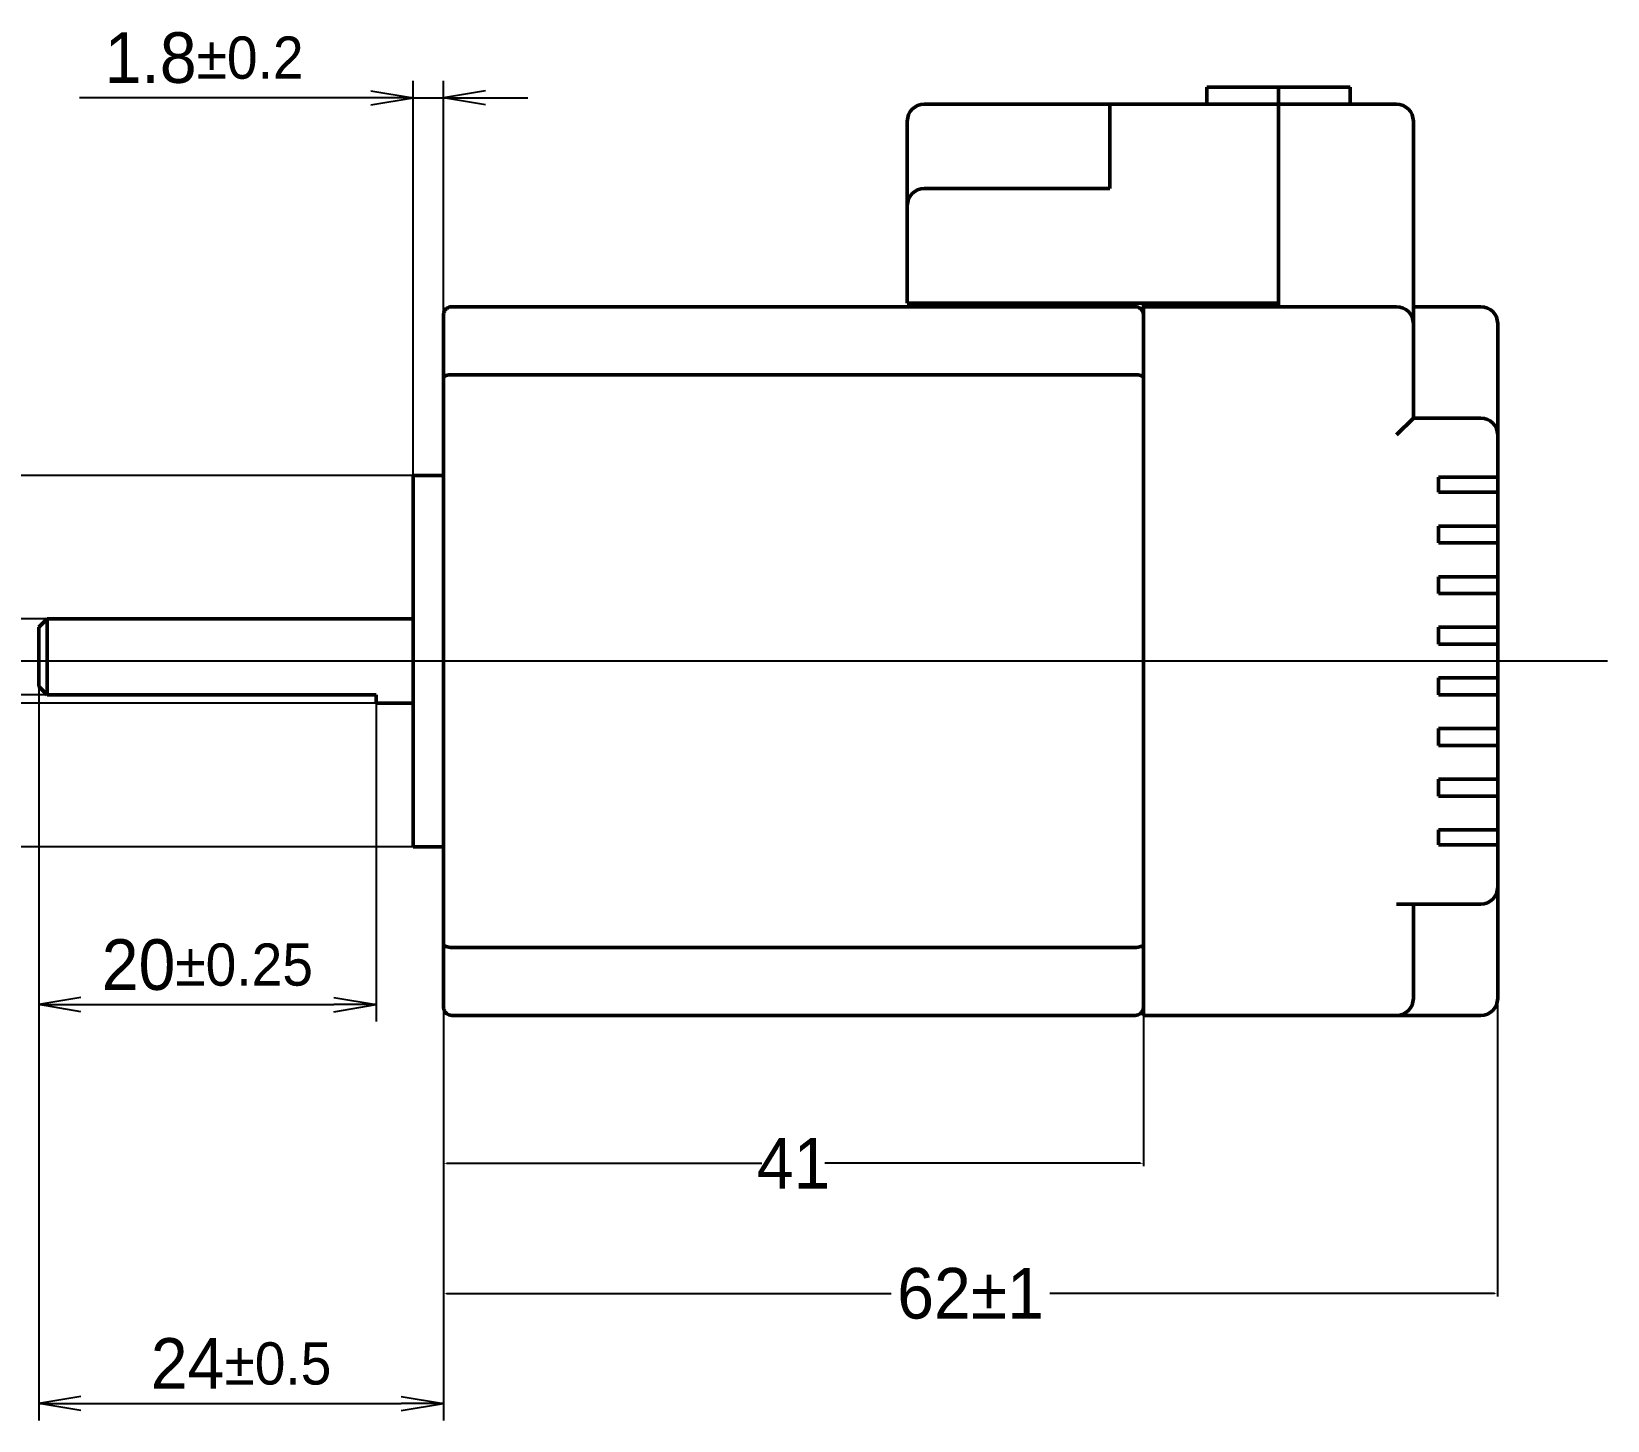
# Model space of a CAD drawing. Header units: millimetres. Extents: x -489 to 466, y -79 to 257.
# Drawn here: x -329.3 to -235.8, y 49.3 to 131.6 of the extents above; entities that cross this region are included whole.
import ezdxf

# ---------------------------------------------------------------- set-up
doc = ezdxf.new("R2010")
doc.units = ezdxf.units.MM
doc.layers.add('외형선(ISO)', color=7, linetype='Continuous', lineweight=50)
doc.layers.add('중심선(ISO)', color=7, linetype='Continuous', lineweight=25)
doc.layers.add('치수(ISO)', color=1, linetype='Continuous', lineweight=25, true_color=0xff0000)
doc.styles.get("Standard").update_dxf_attribs({"font": ''})
doc.styles.add('레이블 문자 (JIS)', font='')
doc.styles.get('Standard').set_extended_font_data('Gulim')
doc.styles.get('레이블 문자 (JIS)').set_extended_font_data('Gulim')
doc.dimstyles.get("Standard").update_dxf_attribs({"dimtxt": 0.18, "dimasz": 0.18, "dimexe": 0.18, "dimexo": 0.0625, "dimgap": 0.09, "dimtad": 0, "dimtih": 1, "dimtoh": 1, "dimdec": 4, "dimzin": 0, "dimdsep": 46, "dimtxsty": 'Standard', "dimcen": 0.09, "dimadec": 0, "dimazin": 0, "dimtfac": 1, "dimtdec": 4, "dimtofl": 0, "dimtmove": 0, "dimatfit": 3, "dimfxl": 1, "dimtolj": 1, "dimtzin": 0, "dimarcsym": 0})
doc.dimstyles.new('복사 대상기본값 (JIS)', dxfattribs={"dimtxt": 3, "dimasz": 2.5, "dimexe": 1, "dimexo": 0, "dimgap": 0.8, "dimtad": 1, "dimdsep": 46, "dimtxsty": '레이블 문자 (JIS)', "dimblk": 'OPEN', "dimcen": 0.09, "dimdle": 10, "dimclrd": 256, "dimclre": 256, "dimclrt": 256, "dimadec": 0, "dimazin": 2, "dimtfac": 0.833333, "dimtmove": 0, "dimatfit": 3, "dimldrblk": 'OPEN', "dimfxl": 1, "dimtolj": 1, "dimtzin": 0, "dimlwd": -1, "dimlwe": -1, "dimarcsym": 0})

# ---------------------------------------------------------------- blocks, each defined once
blk = doc.blocks.new('_Open')
at = {"color": 0, "linetype": 'ByBlock', "lineweight": -2}
for p, q in [((-1, 0.167), (0, 0)), ((-1, -0.167), (0, 0)), ((0, 0), (-1, 0))]:
    blk.add_line(p, q, dxfattribs=at)
blk = doc.blocks.new('*D19')
at = {"layer": 'Defpoints', "color": 0}
for p in [(-328.834, 92.777), (-304.834, 73.777), (-304.834, 50.273)]:
    blk.add_point(p, dxfattribs=at)
at = {"layer": '치수(ISO)', "color": 0}
for p, q in [((-328.834, 92.777), (-328.834, 49.273)), ((-304.834, 73.777), (-304.834, 49.273)), ((-326.334, 50.273), (-307.334, 50.273))]:
    blk.add_line(p, q, dxfattribs=at)
at = {"layer": '치수(ISO)', "color": 0, "linetype": 'ByBlock', "xscale": 2.5, "yscale": 2.5, "zscale": 2.5, "rotation": 180}
blk.add_blockref('_Open', (-328.834, 50.273), dxfattribs=at)
at = {"layer": '치수(ISO)', "color": 0, "linetype": 'ByBlock', "xscale": 2.5, "yscale": 2.5, "zscale": 2.5}
blk.add_blockref('_Open', (-304.834, 50.273), dxfattribs=at)
at = {"layer": '치수(ISO)', "color": 0, "insert": (-316.834, 54.153), "char_height": 3, "attachment_point": 2, "style": '레이블 문자 (JIS)'}
blk.add_mtext('\\A1;24{\\H2.500000;%%p0.5}', dxfattribs=at)
blk = doc.blocks.new('*D20')
at = {"layer": 'Defpoints', "color": 0}
for p in [(-328.834, 92.777), (-308.834, 91.777), (-308.834, 73.915)]:
    blk.add_point(p, dxfattribs=at)
at = {"layer": '치수(ISO)', "color": 0}
for p, q in [((-328.834, 92.777), (-328.834, 72.915)), ((-308.834, 91.777), (-308.834, 72.915)), ((-326.334, 73.915), (-311.334, 73.915))]:
    blk.add_line(p, q, dxfattribs=at)
at = {"layer": '치수(ISO)', "color": 0, "linetype": 'ByBlock', "xscale": 2.5, "yscale": 2.5, "zscale": 2.5, "rotation": 180}
blk.add_blockref('_Open', (-328.834, 73.915), dxfattribs=at)
at = {"layer": '치수(ISO)', "color": 0, "linetype": 'ByBlock', "xscale": 2.5, "yscale": 2.5, "zscale": 2.5}
blk.add_blockref('_Open', (-308.834, 73.915), dxfattribs=at)
at = {"layer": '치수(ISO)', "color": 0, "insert": (-318.834, 77.791), "char_height": 3, "attachment_point": 2, "style": '레이블 문자 (JIS)'}
blk.add_mtext('\\A1;20{\\H2.500000;%%p0.25}', dxfattribs=at)
blk = doc.blocks.new('*D21')
at = {"layer": 'Defpoints', "color": 0}
for p in [(-304.834, 127.655), (-304.834, 114.777), (-306.634, 105.277)]:
    blk.add_point(p, dxfattribs=at)
at = {"layer": '치수(ISO)', "color": 0}
for p, q in [((-306.634, 105.277), (-306.634, 128.655)), ((-304.834, 114.777), (-304.834, 128.655)), ((-309.134, 127.655), (-326.42, 127.655)), ((-306.634, 127.655), (-304.834, 127.655)), ((-302.334, 127.655), (-299.834, 127.655))]:
    blk.add_line(p, q, dxfattribs=at)
at = {"layer": '치수(ISO)', "color": 0, "linetype": 'ByBlock', "xscale": 2.5, "yscale": 2.5, "zscale": 2.5}
blk.add_blockref('_Open', (-306.634, 127.655), dxfattribs=at)
at = {"layer": '치수(ISO)', "color": 0, "linetype": 'ByBlock', "xscale": 2.5, "yscale": 2.5, "zscale": 2.5, "rotation": 180}
blk.add_blockref('_Open', (-304.834, 127.655), dxfattribs=at)
at = {"layer": '치수(ISO)', "color": 0, "insert": (-319.027, 131.539), "char_height": 3, "attachment_point": 2, "style": '레이블 문자 (JIS)'}
blk.add_mtext('\\A1;1.8{\\H2.500000;%%p0.2}', dxfattribs=at)
blk = doc.blocks.new('*D22')
at = {"layer": 'Defpoints', "color": 0}
for p in [(-306.634, 105.277), (-350.015, 83.277), (-306.634, 83.277)]:
    blk.add_point(p, dxfattribs=at)
at = {"layer": '치수(ISO)', "color": 0}
for p, q in [((-306.634, 105.277), (-351.015, 105.277)), ((-350.015, 102.777), (-350.015, 85.777)), ((-306.634, 83.277), (-351.015, 83.277))]:
    blk.add_line(p, q, dxfattribs=at)
at = {"layer": '치수(ISO)', "color": 0, "linetype": 'ByBlock', "xscale": 2.5, "yscale": 2.5, "zscale": 2.5}
for p, rotation in [((-350.015, 105.277), 90), ((-350.015, 83.277), 270)]:
    blk.add_blockref('_Open', p, dxfattribs=dict(at, rotation=rotation))
at = {"layer": '치수(ISO)', "color": 0, "insert": (-357.547, 94.277), "char_height": 3, "attachment_point": 2, "rotation": 90, "style": '레이블 문자 (JIS)'}
blk.add_mtext('\\A1;{\\fAIGDT|b0|i0;\\ln}\\fGulim|b0|i0;22{\\H2.500000;\\S 0.00^ -0.05;}', dxfattribs=at)
blk = doc.blocks.new('*D23')
at = {"layer": 'Defpoints', "color": 0}
for p in [(-328.334, 96.777), (-333.779, 92.277), (-328.334, 92.277)]:
    blk.add_point(p, dxfattribs=at)
at = {"layer": '치수(ISO)', "color": 0}
for p, q in [((-333.779, 99.277), (-333.779, 122.14)), ((-328.334, 96.777), (-334.779, 96.777)), ((-333.779, 96.777), (-333.779, 92.277)), ((-328.334, 92.277), (-334.779, 92.277)), ((-333.779, 89.777), (-333.779, 87.277))]:
    blk.add_line(p, q, dxfattribs=at)
at = {"layer": '치수(ISO)', "color": 0, "linetype": 'ByBlock', "xscale": 2.5, "yscale": 2.5, "zscale": 2.5}
for p, rotation in [((-333.779, 96.777), 270), ((-333.779, 92.277), 90)]:
    blk.add_blockref('_Open', p, dxfattribs=dict(at, rotation=rotation))
at = {"layer": '치수(ISO)', "color": 0, "insert": (-340.617, 115.028), "char_height": 3, "attachment_point": 2, "rotation": 90, "style": '레이블 문자 (JIS)'}
blk.add_mtext('\\A1;4.5{\\H2.500000;\\S 0.0^ -0.1;}', dxfattribs=at)
blk = doc.blocks.new('*D24')
at = {"layer": 'Defpoints', "color": 0}
for p in [(-328.334, 96.777), (-342.303, 91.777), (-308.834, 91.777)]:
    blk.add_point(p, dxfattribs=at)
at = {"layer": '치수(ISO)', "color": 0}
for p, q in [((-342.303, 99.277), (-342.303, 125.946)), ((-328.334, 96.777), (-343.303, 96.777)), ((-342.303, 96.777), (-342.303, 91.777)), ((-308.834, 91.777), (-343.303, 91.777)), ((-342.303, 89.277), (-342.303, 86.777))]:
    blk.add_line(p, q, dxfattribs=at)
at = {"layer": '치수(ISO)', "color": 0, "linetype": 'ByBlock', "xscale": 2.5, "yscale": 2.5, "zscale": 2.5}
for p, rotation in [((-342.303, 96.777), 270), ((-342.303, 91.777), 90)]:
    blk.add_blockref('_Open', p, dxfattribs=dict(at, rotation=rotation))
at = {"layer": '치수(ISO)', "color": 0, "insert": (-349.842, 117.036), "char_height": 3, "attachment_point": 2, "rotation": 90, "style": '레이블 문자 (JIS)'}
blk.add_mtext('\\A1;{\\fAIGDT|b0|i0;\\ln}\\fGulim|b0|i0;5{\\H2.500000;\\S 0.000^ -0.012;}', dxfattribs=at)
blk = doc.blocks.new('*D54')
at = {"color": 0, "lineweight": -2}
for p, q in [((-304.834, 94.215), (-304.834, 64.334)), ((-263.334, 94.215), (-263.334, 64.334)), ((-304.654, 64.514), (-285.952, 64.514)), ((-263.514, 64.514), (-282.217, 64.514))]:
    blk.add_line(p, q, dxfattribs=at)
at = {"color": 0}
for points in [[(-304.654, 64.544), (-304.654, 64.484), (-304.834, 64.514)], [(-263.514, 64.484), (-263.514, 64.544), (-263.334, 64.514)]]:
    blk.add_solid(points, dxfattribs=at)
at = {"layer": 'Defpoints', "color": 0}
for p in [(-304.834, 94.277), (-263.334, 94.277), (-263.334, 64.514)]:
    blk.add_point(p, dxfattribs=at)
at = {"color": 0, "insert": (-284.084, 64.514), "char_height": 3, "attachment_point": 5}
blk.add_mtext('\\A1;\\A1;41', dxfattribs=at)
blk = doc.blocks.new('*D55')
at = {"color": 0, "lineweight": -2}
for p, q in [((-242.337, 74.135), (-242.337, 56.612)), ((-304.834, 73.639), (-304.834, 56.612)), ((-304.654, 56.792), (-278.286, 56.792)), ((-242.517, 56.792), (-268.886, 56.792))]:
    blk.add_line(p, q, dxfattribs=at)
at = {"color": 0}
for points in [[(-304.654, 56.822), (-304.654, 56.762), (-304.834, 56.792)], [(-242.517, 56.762), (-242.517, 56.822), (-242.337, 56.792)]]:
    blk.add_solid(points, dxfattribs=at)
at = {"layer": 'Defpoints', "color": 0}
for p in [(-242.337, 74.197), (-304.834, 73.701), (-242.337, 56.792)]:
    blk.add_point(p, dxfattribs=at)
at = {"color": 0, "insert": (-273.586, 56.792), "char_height": 3, "attachment_point": 5}
blk.add_mtext('\\A1;\\A1;62%%P1', dxfattribs=at)

msp = doc.modelspace()

# ---------------------------------------------------------------- linework, layer by layer
at = {"layer": '외형선(ISO)', "color": 0}
for p, q in [((-259.58423, 128.27717), (-255.33423, 128.27717)), ((-259.58423, 128.27717), (-259.58423, 127.27717)), ((-255.33423, 128.27717), (-255.33423, 127.27717)), ((-251.08423, 128.27717), (-255.33423, 128.27717)), ((-255.33423, 127.27717), (-255.33423, 128.27717)), ((-251.08423, 127.27717), (-251.08423, 128.27717)), ((-265.33423, 127.27717), (-276.33423, 127.27717)), ((-265.33423, 126.27717), (-265.33423, 127.27717)), ((-255.33423, 127.27717), (-265.33423, 127.27717)), ((-248.33423, 127.27717), (-255.33423, 127.27717)), ((-255.33423, 126.27717), (-255.33423, 127.27717)), ((-255.33423, 127.27717), (-255.33423, 126.27717)), ((-277.33423, 126.27717), (-277.33423, 123.27717)), ((-265.33423, 126.27717), (-265.33423, 122.27717)), ((-255.33423, 126.27717), (-255.33423, 115.37717)), ((-255.33423, 126.27717), (-255.33423, 115.47717)), ((-247.33423, 114.27717), (-247.33423, 126.27717)), ((-277.33423, 123.27717), (-277.33423, 121.27717)), ((-265.33423, 122.27717), (-276.33423, 122.27717)), ((-277.33423, 121.27717), (-277.33423, 115.47717)), ((-304.33423, 115.27717), (-263.83423, 115.27717)), ((-276.33423, 115.47717), (-277.33423, 115.47717)), ((-276.33423, 115.47717), (-255.33423, 115.47717)), ((-274.33423, 115.47717), (-274.33423, 115.27717)), ((-265.33423, 115.27717), (-265.33423, 115.47717)), ((-255.33423, 115.37717), (-263.33423, 115.37717)), ((-263.33423, 115.37717), (-263.33423, 115.27717)), ((-248.33423, 115.27717), (-263.33423, 115.27717)), ((-263.33423, 110.27717), (-263.33423, 115.27717)), ((-243.33423, 115.27717), (-247.33423, 115.27717)), ((-304.83423, 111.07003), (-304.83423, 114.77717)), ((-247.33423, 114.27717), (-247.33423, 110.27717)), ((-242.33423, 110.67717), (-242.33423, 114.27717)), ((-304.33423, 111.24774), (-263.83423, 111.24774)), ((-304.83423, 111.07003), (-304.83423, 77.48432)), ((-263.33423, 78.27717), (-263.33423, 110.27717)), ((-247.33423, 108.67717), (-247.33423, 110.27717)), ((-242.33423, 107.67717), (-242.33423, 110.67717)), ((-248.33423, 107.67717), (-247.33423, 108.67717)), ((-243.33423, 108.67717), (-247.33423, 108.67717)), ((-242.33423, 105.17717), (-242.33423, 107.67717)), ((-306.63423, 83.27717), (-306.63423, 105.27717)), ((-304.83423, 105.27717), (-306.63423, 105.27717)), ((-245.83423, 104.27717), (-245.83423, 105.17717)), ((-245.83423, 105.17717), (-243.33423, 105.17717)), ((-242.33423, 105.17717), (-243.33423, 105.17717)), ((-242.33423, 105.17717), (-242.33423, 104.27717)), ((-243.33423, 104.27717), (-245.83423, 104.27717)), ((-243.33423, 104.27717), (-242.33423, 104.27717)), ((-242.33423, 102.27717), (-242.33423, 104.27717)), ((-243.33423, 102.27717), (-245.83423, 102.27717)), ((-245.83423, 101.27717), (-245.83423, 102.27717)), ((-242.33423, 102.27717), (-243.33423, 102.27717)), ((-242.33423, 102.27717), (-242.33423, 101.27717)), ((-243.33423, 101.27717), (-245.83423, 101.27717)), ((-243.33423, 101.27717), (-242.33423, 101.27717)), ((-242.33423, 99.27717), (-242.33423, 101.27717)), ((-245.83423, 98.27717), (-245.83423, 99.27717)), ((-243.33423, 99.27717), (-245.83423, 99.27717)), ((-242.33423, 99.27717), (-243.33423, 99.27717)), ((-242.33423, 99.27717), (-242.33423, 98.27717)), ((-243.33423, 98.27717), (-245.83423, 98.27717)), ((-243.33423, 98.27717), (-242.33423, 98.27717)), ((-242.33423, 96.27717), (-242.33423, 98.27717)), ((-328.83423, 96.27717), (-328.33423, 96.77717)), ((-328.83423, 92.77717), (-328.83423, 96.27717)), ((-328.33423, 92.27717), (-328.33423, 96.77717)), ((-306.63423, 96.77717), (-328.33423, 96.77717)), ((-245.83423, 95.27717), (-245.83423, 96.27717)), ((-243.33423, 96.27717), (-245.83423, 96.27717)), ((-242.33423, 96.27717), (-243.33423, 96.27717)), ((-242.33423, 96.27717), (-242.33423, 95.27717)), ((-243.33423, 95.27717), (-245.83423, 95.27717)), ((-243.33423, 95.27717), (-242.33423, 95.27717)), ((-242.33423, 93.27717), (-242.33423, 95.27717)), ((-328.83423, 92.77717), (-328.33423, 92.27717)), ((-245.83423, 92.27717), (-245.83423, 93.27717)), ((-243.33423, 93.27717), (-245.83423, 93.27717)), ((-242.33423, 93.27717), (-243.33423, 93.27717)), ((-242.33423, 93.27717), (-242.33423, 92.27717)), ((-328.33423, 92.27717), (-308.83423, 92.27717)), ((-308.83423, 91.77717), (-308.83423, 92.27717)), ((-306.63423, 91.77717), (-308.83423, 91.77717)), ((-243.33423, 92.27717), (-245.83423, 92.27717)), ((-243.33423, 92.27717), (-242.33423, 92.27717)), ((-242.33423, 90.27717), (-242.33423, 92.27717)), ((-245.83423, 89.27717), (-245.83423, 90.27717)), ((-243.33423, 90.27717), (-245.83423, 90.27717)), ((-242.33423, 90.27717), (-243.33423, 90.27717)), ((-242.33423, 90.27717), (-242.33423, 89.27717)), ((-243.33423, 89.27717), (-245.83423, 89.27717)), ((-243.33423, 89.27717), (-242.33423, 89.27717)), ((-242.33423, 87.27717), (-242.33423, 89.27717)), ((-245.83423, 86.27717), (-245.83423, 87.27717)), ((-243.33423, 87.27717), (-245.83423, 87.27717)), ((-242.33423, 87.27717), (-243.33423, 87.27717)), ((-242.33423, 87.27717), (-242.33423, 86.27717)), ((-243.33423, 86.27717), (-245.83423, 86.27717)), ((-243.33423, 86.27717), (-242.33423, 86.27717)), ((-242.33423, 84.27717), (-242.33423, 86.27717)), ((-245.83423, 83.37717), (-245.83423, 84.27717)), ((-243.33423, 84.27717), (-245.83423, 84.27717)), ((-242.33423, 84.27717), (-243.33423, 84.27717)), ((-242.33423, 84.27717), (-242.33423, 83.37717)), ((-304.83423, 83.27717), (-306.63423, 83.27717)), ((-243.33423, 83.37717), (-245.83423, 83.37717)), ((-243.33423, 83.37717), (-242.33423, 83.37717)), ((-242.33423, 80.87717), (-242.33423, 83.37717)), ((-242.33423, 77.87717), (-242.33423, 80.87717)), ((-248.33423, 79.87717), (-243.33423, 79.87717)), ((-247.33423, 78.27717), (-247.33423, 79.87717)), ((-263.33423, 73.27717), (-263.33423, 78.27717)), ((-247.33423, 78.27717), (-247.33423, 74.27717)), ((-242.33423, 74.27717), (-242.33423, 77.87717)), ((-304.83423, 73.77717), (-304.83423, 77.48432)), ((-304.33423, 77.30661), (-263.83423, 77.30661)), ((-304.33423, 73.27717), (-263.83423, 73.27717)), ((-263.33423, 73.27717), (-248.33423, 73.27717)), ((-248.33423, 73.27717), (-243.33423, 73.27717))]:
    msp.add_line(p, q, dxfattribs=at)
for centre, start, end in [((-276.33423, 126.27717), 90, 180), ((-248.33423, 126.27717), 0, 90), ((-276.33423, 121.27717), 90, 180), ((-248.33423, 114.27717), 0, 90), ((-243.33423, 114.27717), 0, 90), ((-243.33423, 107.67717), 0, 90), ((-243.33423, 80.87717), 270, 0), ((-248.33423, 74.27717), 270, 0), ((-243.33423, 74.27717), 270, 0)]:
    msp.add_arc(centre, 1, start, end, dxfattribs=at)
for points, knots in [([(-304.83423, 114.77717), (-304.83423, 114.77823), (-304.83422, 114.77928), (-304.83399, 114.81669), (-304.82979, 114.85296), (-304.8136, 114.92387), (-304.80167, 114.95838), (-304.7585, 115.04941), (-304.7198, 115.10218), (-304.62582, 115.18801), (-304.57245, 115.22126), (-304.45665, 115.26579), (-304.39583, 115.27717), (-304.33423, 115.27717)], [-0.0810851666, -0.0810851666, -0.0810851666, -0.0810851666, -0.0807499751, -0.0807499751, -0.0691925507, -0.0691925507, -0.0576971897, -0.0576971897, -0.037509387, -0.037509387, -0.0184803005, -0.0184803005, 0, 0, 0, 0]), ([(-263.33423, 114.77717), (-263.33423, 114.77823), (-263.33423, 114.77928), (-263.33447, 114.81669), (-263.33866, 114.85296), (-263.35486, 114.92387), (-263.36679, 114.95838), (-263.40995, 115.04941), (-263.44866, 115.10218), (-263.54263, 115.18801), (-263.596, 115.22126), (-263.71181, 115.26579), (-263.77263, 115.27717), (-263.83423, 115.27717)], [-0.0003358864, -0.0003358864, -0.0003358864, -0.0003358864, 0, 0, 0.0115813851, 0.0115813851, 0.0231005783, 0.0231005783, 0.0433302342, 0.0433302342, 0.0623987717, 0.0623987717, 0.0809173855, 0.0809173855, 0.0809173855, 0.0809173855]), ([(-304.83423, 111.07003), (-304.83423, 111.0704), (-304.83422, 111.07078), (-304.83399, 111.08415), (-304.82979, 111.09709), (-304.8136, 111.12237), (-304.80167, 111.13465), (-304.7585, 111.16703), (-304.7198, 111.18576), (-304.62582, 111.21619), (-304.57245, 111.22796), (-304.45665, 111.24371), (-304.39583, 111.24774), (-304.33423, 111.24774)], [-0.0003358864, -0.0003358864, -0.0003358864, -0.0003358864, 0, 0, 0.0115813845, 0.0115813845, 0.0231005771, 0.0231005771, 0.0433302318, 0.0433302318, 0.0623987682, 0.0623987682, 0.080917381, 0.080917381, 0.080917381, 0.080917381]), ([(-263.83423, 111.24774), (-263.77263, 111.24774), (-263.71181, 111.24371), (-263.596, 111.22796), (-263.54263, 111.21619), (-263.44866, 111.18576), (-263.40995, 111.16703), (-263.36679, 111.13465), (-263.35486, 111.12237), (-263.33866, 111.09709), (-263.33447, 111.08415), (-263.33423, 111.07078), (-263.33423, 111.0704), (-263.33423, 111.07003)], [0.0809174199, 0.0809174199, 0.0809174199, 0.0809174199, 0.0994360418, 0.0994360418, 0.1185045875, 0.1185045875, 0.1387342522, 0.1387342522, 0.1502534505, 0.1502534505, 0.1618348403, 0.1618348403, 0.1621707269, 0.1621707269, 0.1621707269, 0.1621707269]), ([(-304.83423, 77.48432), (-304.83423, 77.48394), (-304.83422, 77.48356), (-304.83399, 77.4702), (-304.82979, 77.45725), (-304.8136, 77.43198), (-304.80167, 77.41969), (-304.7585, 77.38732), (-304.7198, 77.36859), (-304.62582, 77.33816), (-304.57245, 77.32639), (-304.45665, 77.31063), (-304.39583, 77.30661), (-304.33423, 77.30661)], [-0.081085166, -0.081085166, -0.081085166, -0.081085166, -0.0807499745, -0.0807499745, -0.0691925502, -0.0691925502, -0.0576971893, -0.0576971893, -0.0375093868, -0.0375093868, -0.0184803005, -0.0184803005, 0, 0, 0, 0]), ([(-263.33423, 77.48432), (-263.33423, 77.48394), (-263.33423, 77.48356), (-263.33447, 77.4702), (-263.33866, 77.45725), (-263.35486, 77.43198), (-263.36679, 77.41969), (-263.40995, 77.38732), (-263.44866, 77.36859), (-263.54263, 77.33816), (-263.596, 77.32639), (-263.71181, 77.31063), (-263.77263, 77.30661), (-263.83423, 77.30661)], [-0.0003358861, -0.0003358861, -0.0003358861, -0.0003358861, 0, 0, 0.0115813762, 0.0115813762, 0.0231005591, 0.0231005591, 0.0433301968, 0.0433301968, 0.0623987172, 0.0623987172, 0.0809173144, 0.0809173144, 0.0809173144, 0.0809173144]), ([(-304.33423, 73.27717), (-304.39583, 73.27717), (-304.45665, 73.28855), (-304.57245, 73.33309), (-304.62582, 73.36634), (-304.7198, 73.45217), (-304.7585, 73.50494), (-304.80167, 73.59596), (-304.8136, 73.63047), (-304.82979, 73.70138), (-304.83399, 73.73766), (-304.83422, 73.77506), (-304.83423, 73.77612), (-304.83423, 73.77717)], [-0.080917381, -0.080917381, -0.080917381, -0.080917381, -0.0623987682, -0.0623987682, -0.0433302318, -0.0433302318, -0.023100577, -0.023100577, -0.0115813845, -0.0115813845, 0, 0, 0.0003358864, 0.0003358864, 0.0003358864, 0.0003358864]), ([(-263.33423, 73.77717), (-263.33423, 73.77612), (-263.33423, 73.77506), (-263.33447, 73.73766), (-263.33866, 73.70138), (-263.35486, 73.63047), (-263.36679, 73.59596), (-263.40995, 73.50494), (-263.44866, 73.45217), (-263.54263, 73.36634), (-263.596, 73.33309), (-263.71181, 73.28855), (-263.77263, 73.27717), (-263.83423, 73.27717)], [-0.1621704127, -0.1621704127, -0.1621704127, -0.1621704127, -0.1618345269, -0.1618345269, -0.1502531579, -0.1502531579, -0.1387339824, -0.1387339824, -0.1185043575, -0.1185043575, -0.0994358493, -0.0994358493, -0.0809172639, -0.0809172639, -0.0809172639, -0.0809172639])]:
    msp.add_open_spline(points, degree=3, knots=knots, dxfattribs=at)
at = {"layer": '중심선(ISO)', "color": 0, "linetype": 'Continuous'}
msp.add_line((-235.82414, 94.27717), (-332.40413, 94.27717), dxfattribs=at)

# ---------------------------------------------------------------- dimensions: what is measured, and where the dimension line sits
for base, p1, p2, text, picture, middle in [((-263.33423, 64.51434), (-304.83423, 94.27717), (-263.33423, 94.27717), '\\A1;41', '*D54', (-284.08423, 64.51434)), ((-242.33743, 56.79172), (-304.83423, 73.7011), (-242.33743, 74.19723), '\\A1;62%%P1', '*D55', (-273.58583, 56.79172))]:
    dim = msp.add_linear_dim(base=base, p1=p1, p2=p2, text=text, dimstyle='Standard', override={"dimtxt": 3, "dimtxsty": 'Standard'})
    dim.commit()
    dim.dimension.update_dxf_attribs({"geometry": picture, "text_midpoint": middle})
at = {"layer": '치수(ISO)', "color": 0}
for base, p1, p2, angle, override, picture, middle in [((-304.83423, 127.65477), (-306.63423, 105.27717), (-304.83423, 114.77717), 180, {"dimgap": 0.8, "dimdec": 2, "dimclrd": 0, "dimclre": 0, "dimclrt": 0, "dimtol": 1, "dimlim": 0, "dimtp": 0.2, "dimtm": 0.2, "dimtdec": 1, "dimtofl": 1, "dimatfit": 1}, '*D21', (-319.0271, 127.65477)), ((-333.7787, 92.27717), (-328.33423, 96.77717), (-328.33423, 92.27717), 90, {"dimgap": 0.8, "dimdec": 2, "dimclrd": 0, "dimclre": 0, "dimclrt": 0, "dimtol": 1, "dimlim": 0, "dimtp": 0, "dimtm": 0.1, "dimtdec": 1, "dimtofl": 1, "dimatfit": 1}, '*D23', (-333.7787, 115.02753)), ((-304.83423, 50.27288), (-328.83423, 92.77717), (-304.83423, 73.77717), 180, {"dimgap": 0.8, "dimdec": 2, "dimclrd": 0, "dimclre": 0, "dimclrt": 0, "dimtol": 1, "dimlim": 0, "dimtp": 0.5, "dimtm": 0.5, "dimtdec": 1, "dimtofl": 0, "dimatfit": 1}, '*D19', (-316.83423, 50.27288)), ((-308.83423, 73.91466), (-328.83423, 92.77717), (-308.83423, 91.77717), 180, {"dimgap": 0.8, "dimdec": 2, "dimclrd": 0, "dimclre": 0, "dimclrt": 0, "dimtol": 1, "dimlim": 0, "dimtp": 0.25, "dimtm": 0.25, "dimtdec": 2, "dimtofl": 0, "dimatfit": 1}, '*D20', (-318.83423, 73.91466))]:
    dim = msp.add_linear_dim(base=base, p1=p1, p2=p2, angle=angle, dimstyle='복사 대상기본값 (JIS)', override=override, dxfattribs=at)
    dim.commit()
    dim.dimension.update_dxf_attribs({"geometry": picture, "text_midpoint": middle, "dimtype": 160})
for base, p1, p2, override, picture, middle in [((-342.30325, 91.77717), (-328.33423, 96.77717), (-308.83423, 91.77717), {"dimgap": 0.8, "dimdec": 2, "dimclrd": 0, "dimclre": 0, "dimclrt": 0, "dimtol": 1, "dimlim": 0, "dimtp": 0, "dimtm": 0.012, "dimtdec": 3, "dimtofl": 1, "dimatfit": 1}, '*D24', (-342.30325, 117.03575)), ((-350.01471, 83.27717), (-306.63423, 105.27717), (-306.63423, 83.27717), {"dimgap": 0.8, "dimdec": 2, "dimclrd": 0, "dimclre": 0, "dimclrt": 0, "dimtol": 1, "dimlim": 0, "dimtp": 0, "dimtm": 0.05, "dimtdec": 2, "dimtofl": 0, "dimatfit": 1}, '*D22', (-350.01471, 94.27717))]:
    dim = msp.add_linear_dim(base=base, p1=p1, p2=p2, angle=90, text='{\\fAIGDT|b0|i0;\\ln}\\fGulim|b0|i0;<>', dimstyle='복사 대상기본값 (JIS)', override=override, dxfattribs=at)
    dim.commit()
    dim.dimension.update_dxf_attribs({"geometry": picture, "text_midpoint": middle, "dimtype": 160})

doc.saveas('drawing.dxf')
